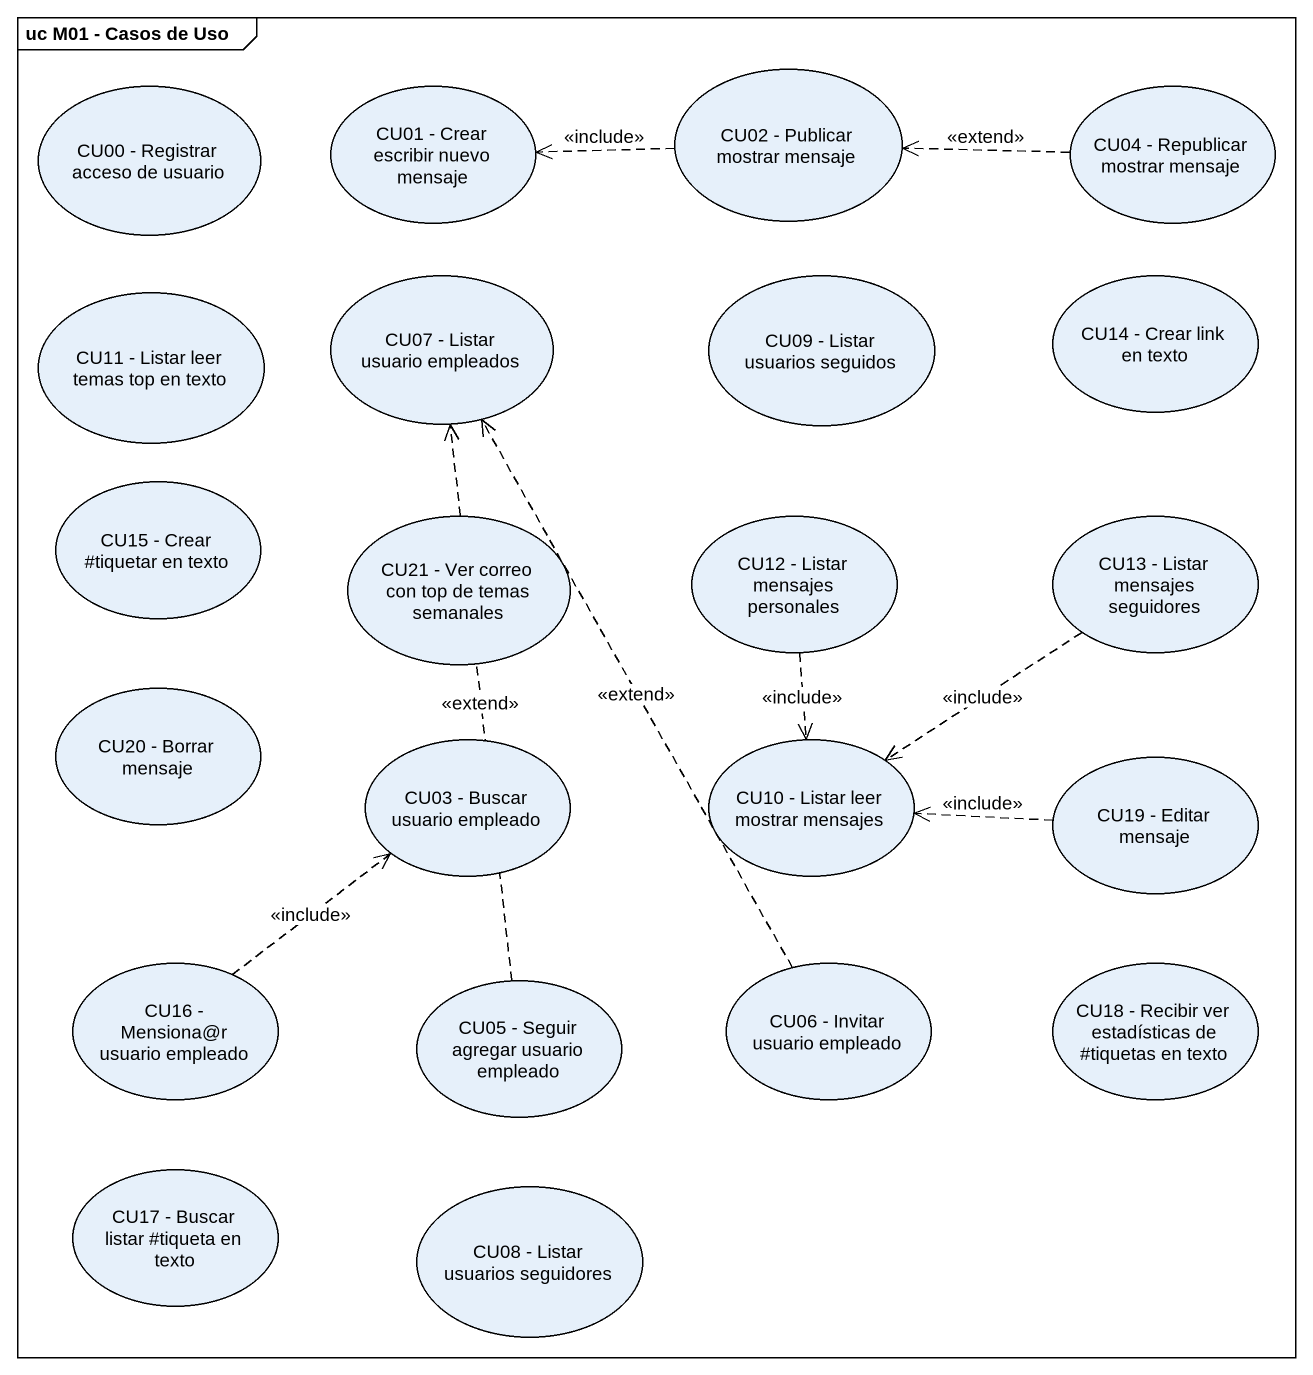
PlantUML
@startuml
mainframe uc M01 - Casos de Uso
usecase "CU02 - Publicar mostrar mensaje" as CU02_Publicar_mostrar
usecase "CU00 - Registrar acceso de usuario" as CU00_Registrar_acceso_de
usecase "CU01 - Crear escribir nuevo mensaje" as CU01_Crear_escribir_nuevo
usecase "CU04 - Republicar mostrar mensaje" as CU04_Republicar_mostrar
usecase "CU11 - Listar leer temas top en texto" as CU11_Listar_leer_temas_top
usecase "CU07 - Listar usuario empleados" as CU07_Listar_usuario
usecase "CU09 - Listar usuarios seguidos" as CU09_Listar_usuarios
usecase "CU14 - Crear link en texto" as CU14_Crear_link_en_texto
usecase "CU15 - Crear #tiquetar en texto" as CU15_Crear_tiquetar_en_texto
usecase "CU21 - Ver correo con top de temas semanales" as CU21_Ver_correo_con_top_de
usecase "CU12 - Listar mensajes personales" as CU12_Listar_mensajes
usecase "CU13 - Listar mensajes seguidores" as CU13_Listar_mensajes
usecase "CU20 - Borrar mensaje" as CU20_Borrar_mensaje
usecase "CU03 - Buscar usuario empleado" as CU03_Buscar_usuario_empleado
usecase "CU10 - Listar leer mostrar mensajes" as CU10_Listar_leer_mostrar
usecase "CU19 - Editar mensaje" as CU19_Editar_mensaje
usecase "CU16 - Mensiona@r usuario empleado" as CU16_Mensiona_r_usuario
usecase "CU05 - Seguir agregar usuario empleado" as CU05_Seguir_agregar_usuario
usecase "CU06 - Invitar usuario empleado" as CU06_Invitar_usuario
usecase "CU18 - Recibir ver estadísticas de #tiquetas en texto" as CU18_Recibir_ver
usecase "CU17 - Buscar listar #tiqueta en texto" as CU17_Buscar_listar_tiqueta
usecase "CU08 - Listar usuarios seguidores" as CU08_Listar_usuarios
CU02_Publicar_mostrar .left.> CU01_Crear_escribir_nuevo : <<include>>
CU04_Republicar_mostrar .left.> CU02_Publicar_mostrar : <<extend>>
CU12_Listar_mensajes ..> CU10_Listar_leer_mostrar : <<include>>
CU13_Listar_mensajes ..> CU10_Listar_leer_mostrar : <<include>>
CU19_Editar_mensaje .left.> CU10_Listar_leer_mostrar : <<include>>
CU16_Mensiona_r_usuario .up.> CU03_Buscar_usuario_empleado : <<include>>
CU05_Seguir_agregar_usuario .up.> CU07_Listar_usuario : <<extend>>
CU06_Invitar_usuario .up.> CU07_Listar_usuario : <<extend>>
@enduml
